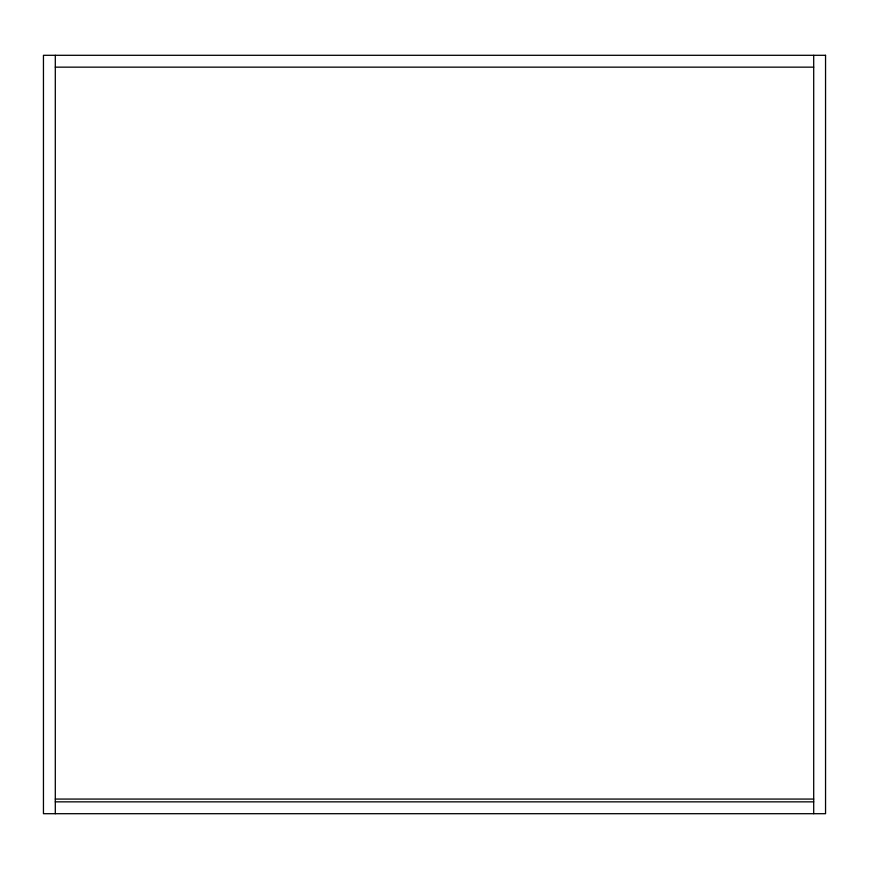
<?xml version="1.0" encoding="UTF-8"?>
<svg xmlns="http://www.w3.org/2000/svg" width="869" height="869" viewBox="0 0 869 869"><rect width="100%" height="100%" fill="white"/><g stroke="black" fill="none" stroke-linecap="round" stroke-linejoin="round"><path stroke-width="1.3" d="M55.301 67.152L813.699 67.152M55.301 799.067L813.699 799.067M55.301 801.848L813.699 801.848M813.699 55.301L813.699 813.699M55.301 55.301L55.301 813.699M825.55 55.301L43.45 55.301L43.45 813.699L825.55 813.699L825.55 55.301"/></g></svg>
